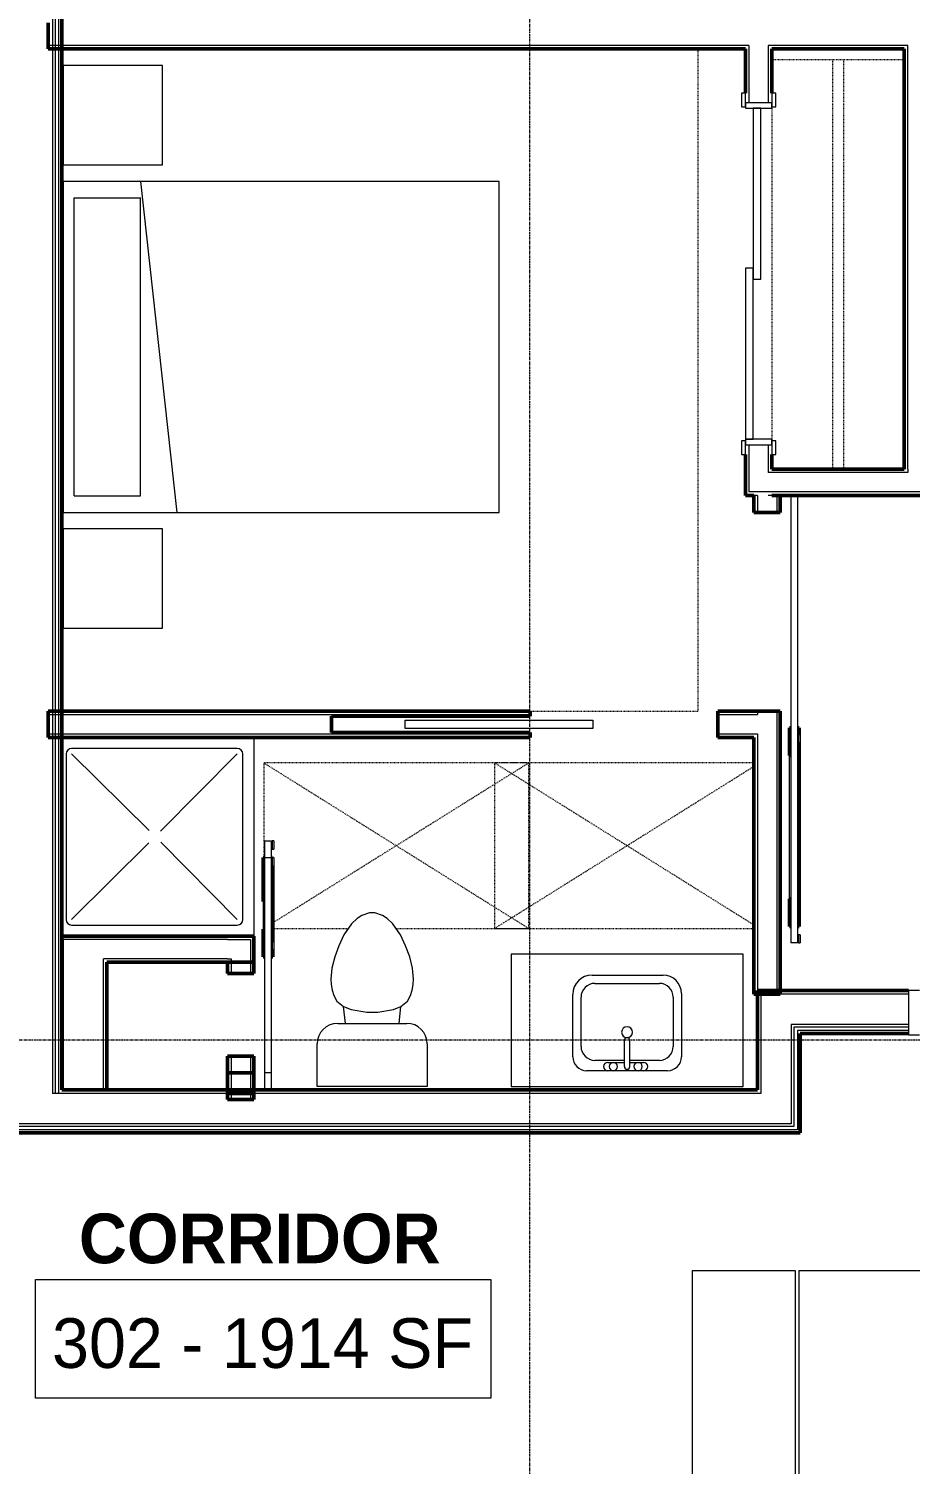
# Model space of a CAD drawing. Header units: inches. Extents: x -4217 to -1814, y 9706 to 12425.
# Drawn here: x -2918.1 to -2758.4, y 10390.3 to 10650.5 of the extents above; entities that cross this region are included whole.
import ezdxf

# ---------------------------------------------------------------- set-up
doc = ezdxf.new("R2010")
doc.units = ezdxf.units.IN
doc.header["$MEASUREMENT"] = 0
doc.linetypes.add('Dash', pattern=[0.25, 0.125, -0.125])
doc.linetypes.add('Grid Line 1_2_', pattern=[0.875, 0.5, -0.125, 0.125, -0.125])
for name, color, linetype, lineweight in [('A-AREA-IDEN', 2, 'Continuous', 9), ('A-DOOR-1', 250, 'Continuous', 9), ('A-DOOR-2', 90, 'Continuous', 20), ('A-DOOR-4', 50, 'Continuous', 13), ('A-DOOR-5', 10, 'Continuous', 50), ('A-DOOR-FRAM', 31, 'Continuous', 20), ('A-DOOR-FRAM-1', 90, 'Continuous', 20), ('A-FLOR', 192, 'Continuous', 13), ('A-GENM-HDLN-1', 250, 'Dash', 9), ('A-WALL', 113, 'Continuous', 13), ('A-WALL-3', 10, 'Continuous', 50), ('A-WALL-4', 50, 'Continuous', 13), ('I-FURN-1', 250, 'Continuous', 9), ('I-FURN-HDLN-1', 250, 'Dash', 9), ('I-WALL-3', 2, 'Continuous', 50), ('P-SANR-FIXT-2', 250, 'Continuous', 9), ('Q-CASE-3', 250, 'Continuous', 9), ('Q-CASE-HDLN-1', 250, 'Dash', 9), ('S-GRID-1', 1, 'Grid Line 1_2_', 9)]:
    doc.layers.add(name, color=color, linetype=linetype, lineweight=lineweight)
doc.styles.add('Century Gothic', font='ufonts.com_century-gothic.ttf', dxfattribs={"height": 9})
doc.styles.add('Century Gothic_B', font='GOTHICB.TTF', dxfattribs={"height": 9})

msp = doc.modelspace()

# ---------------------------------------------------------------- linework, layer by layer
at = {"layer": 'A-AREA-IDEN', "flags": 128}
msp.add_lwpolyline([(-2916.88312, 10423.79666), (-2834.38548, 10423.79666), (-2834.38548, 10402.3006), (-2916.88312, 10402.3006)], close=True, dxfattribs=at)
at = {"layer": 'A-DOOR-1'}
for p, q in [((-2788.99687, 10638.80214), (-2788.99687, 10636.30214)), ((-2788.24687, 10638.80214), (-2788.99687, 10638.80214)), ((-2788.99687, 10636.30214), (-2788.24687, 10636.30214)), ((-2788.24687, 10636.30214), (-2788.24687, 10638.80214)), ((-2783.49687, 10638.80214), (-2783.49687, 10636.30214)), ((-2782.74687, 10638.80214), (-2783.49687, 10638.80214)), ((-2783.49687, 10636.30214), (-2782.74687, 10636.30214)), ((-2782.74687, 10636.30214), (-2782.74687, 10638.80214)), ((-2788.99687, 10575.80214), (-2788.99687, 10573.30214)), ((-2788.24687, 10575.80214), (-2788.99687, 10575.80214)), ((-2788.24687, 10573.30214), (-2788.24687, 10575.80214)), ((-2783.49687, 10575.80214), (-2783.49687, 10573.30214)), ((-2782.74687, 10575.80214), (-2783.49687, 10575.80214)), ((-2782.74687, 10573.30214), (-2782.74687, 10575.80214)), ((-2788.99687, 10573.30214), (-2788.24687, 10573.30214)), ((-2783.49687, 10573.30214), (-2782.74687, 10573.30214))]:
    msp.add_line(p, q, dxfattribs=at)
at = {"layer": 'A-DOOR-2'}
for p, q in [((-2786.87187, 10636.05214), (-2786.87187, 10605.05214)), ((-2785.49687, 10636.05214), (-2786.87187, 10636.05214)), ((-2785.49687, 10605.05214), (-2785.49687, 10636.05214)), ((-2788.24687, 10607.05214), (-2788.24687, 10576.05214)), ((-2786.87187, 10607.05214), (-2788.24687, 10607.05214)), ((-2786.87187, 10576.05214), (-2786.87187, 10607.05214)), ((-2786.87187, 10605.05214), (-2785.49687, 10605.05214)), ((-2788.24687, 10576.05214), (-2786.87187, 10576.05214)), ((-2849.91354, 10523.66611), (-2849.91354, 10525.16611)), ((-2849.91354, 10525.16611), (-2815.91354, 10525.16611)), ((-2815.91354, 10525.16611), (-2815.91354, 10523.66611)), ((-2815.91354, 10523.66611), (-2849.91354, 10523.66611))]:
    msp.add_line(p, q, dxfattribs=at)
at = {"layer": 'A-DOOR-4'}
for p, q in [((-2780.02581, 10565.79111), (-2780.02581, 10484.79111)), ((-2780.02581, 10565.79111), (-2779.40081, 10565.79111)), ((-2779.40081, 10565.79111), (-2778.77581, 10565.79111)), ((-2778.77581, 10484.79111), (-2778.77581, 10565.79111)), ((-2778.67433, 10522.55713), (-2778.34874, 10522.55713)), ((-2778.67433, 10522.55713), (-2778.67433, 10521.05713)), ((-2778.34874, 10522.55713), (-2778.34874, 10521.05713)), ((-2778.34874, 10521.05713), (-2778.67433, 10521.05713)), ((-2780.27581, 10492.79111), (-2780.27581, 10518.79111)), ((-2875.37581, 10503.29111), (-2875.37581, 10458.29111)), ((-2875.37581, 10503.29111), (-2874.75081, 10503.29111)), ((-2874.75081, 10503.29111), (-2874.12581, 10503.29111)), ((-2874.12581, 10458.29111), (-2874.12581, 10503.29111)), ((-2873.69874, 10503.29111), (-2874.02433, 10503.29111)), ((-2874.02433, 10503.29111), (-2874.02433, 10501.79111)), ((-2874.02433, 10501.79111), (-2873.69874, 10501.79111)), ((-2873.69874, 10503.29111), (-2873.69874, 10501.79111)), ((-2875.37581, 10500.29111), (-2875.37581, 10461.29111)), ((-2875.37581, 10500.29111), (-2874.75081, 10500.29111)), ((-2874.75081, 10500.29111), (-2874.12581, 10500.29111)), ((-2874.12581, 10461.29111), (-2874.12581, 10500.29111)), ((-2873.69874, 10500.29111), (-2874.02433, 10500.29111)), ((-2874.02433, 10500.29111), (-2874.02433, 10498.79111)), ((-2874.02433, 10498.79111), (-2873.69874, 10498.79111)), ((-2873.69874, 10500.29111), (-2873.69874, 10498.79111)), ((-2875.62581, 10492.29111), (-2875.62581, 10487.29111)), ((-2875.62581, 10492.29111), (-2875.62581, 10487.29111)), ((-2778.34874, 10486.29111), (-2778.67433, 10486.29111)), ((-2778.67433, 10486.29111), (-2778.67433, 10484.79111)), ((-2778.34874, 10486.29111), (-2778.34874, 10484.79111)), ((-2874.02433, 10485.02508), (-2873.69874, 10485.02508)), ((-2874.02433, 10485.02508), (-2874.02433, 10483.52508)), ((-2874.02433, 10485.02508), (-2873.69874, 10485.02508)), ((-2874.02433, 10485.02508), (-2874.02433, 10483.52508)), ((-2873.69874, 10483.52508), (-2874.02433, 10483.52508)), ((-2873.69874, 10483.52508), (-2874.02433, 10483.52508)), ((-2873.69874, 10485.02508), (-2873.69874, 10483.52508)), ((-2873.69874, 10485.02508), (-2873.69874, 10483.52508)), ((-2779.40081, 10484.79111), (-2780.02581, 10484.79111)), ((-2778.77581, 10484.79111), (-2779.40081, 10484.79111)), ((-2778.67433, 10484.79111), (-2778.34874, 10484.79111)), ((-2874.75081, 10461.29111), (-2875.37581, 10461.29111)), ((-2874.12581, 10461.29111), (-2874.75081, 10461.29111)), ((-2874.75081, 10458.29111), (-2875.37581, 10458.29111)), ((-2874.12581, 10458.29111), (-2874.75081, 10458.29111))]:
    msp.add_line(p, q, dxfattribs=at)
at = {"layer": 'A-DOOR-5'}
for p, q in [((-2780.02581, 10523.79111), (-2780.27581, 10523.79111)), ((-2780.27581, 10523.79111), (-2780.27581, 10518.79111)), ((-2778.52581, 10523.79111), (-2778.77581, 10523.79111)), ((-2778.52581, 10522.55713), (-2778.52581, 10523.79111)), ((-2778.52581, 10487.79111), (-2778.52581, 10521.05713)), ((-2780.27581, 10518.79111), (-2780.02581, 10518.79111)), ((-2875.62581, 10500.29111), (-2875.37581, 10500.29111)), ((-2875.62581, 10495.29111), (-2875.62581, 10500.29111)), ((-2874.12581, 10500.29111), (-2874.02433, 10500.29111)), ((-2873.87581, 10498.79111), (-2873.87581, 10485.02508)), ((-2875.62581, 10497.29111), (-2875.37417, 10497.29111)), ((-2875.62581, 10492.29111), (-2875.62581, 10497.29111)), ((-2874.12581, 10497.29111), (-2873.87581, 10497.29111)), ((-2873.87581, 10497.29111), (-2873.87581, 10485.02508)), ((-2875.37308, 10495.29111), (-2875.62581, 10495.29111)), ((-2875.37144, 10492.29111), (-2875.62581, 10492.29111)), ((-2780.02371, 10492.79111), (-2780.27581, 10492.79111)), ((-2780.27581, 10492.79111), (-2780.27581, 10487.79111)), ((-2875.62581, 10487.29111), (-2875.36871, 10487.29111)), ((-2875.62581, 10482.29111), (-2875.62581, 10487.29111)), ((-2875.62581, 10487.29111), (-2875.36871, 10487.29111)), ((-2875.62581, 10482.29111), (-2875.62581, 10487.29111)), ((-2780.27581, 10487.79111), (-2780.02502, 10487.79111)), ((-2778.77581, 10487.79111), (-2778.52581, 10487.79111)), ((-2873.87581, 10483.52508), (-2873.87581, 10482.29111)), ((-2873.87581, 10483.52508), (-2873.87581, 10482.29111)), ((-2875.37581, 10482.29111), (-2875.62581, 10482.29111)), ((-2875.37581, 10482.29111), (-2875.62581, 10482.29111)), ((-2873.87581, 10482.29111), (-2874.12581, 10482.29111)), ((-2873.87581, 10482.29111), (-2874.12581, 10482.29111))]:
    msp.add_line(p, q, dxfattribs=at)
at = {"layer": 'A-DOOR-FRAM'}
for p, q in [((-2756.72374, 10476.1644), (-2758.72374, 10476.1644)), ((-2758.72374, 10476.1644), (-2758.72374, 10468.1644)), ((-2758.72374, 10468.1644), (-2756.72374, 10468.1644))]:
    msp.add_line(p, q, dxfattribs=at)
at = {"layer": 'A-DOOR-FRAM-1'}
for p, q in [((-2783.49687, 10637.05214), (-2788.24687, 10637.05214)), ((-2788.24687, 10637.05214), (-2788.24687, 10636.05214)), ((-2783.49687, 10636.05214), (-2783.49687, 10637.05214)), ((-2788.24687, 10636.05214), (-2783.49687, 10636.05214)), ((-2788.24687, 10576.05214), (-2788.24687, 10575.05214)), ((-2783.49687, 10576.05214), (-2788.24687, 10576.05214)), ((-2788.24687, 10575.05214), (-2783.49687, 10575.05214)), ((-2783.49687, 10575.05214), (-2783.49687, 10576.05214))]:
    msp.add_line(p, q, dxfattribs=at)
at = {"layer": 'A-FLOR'}
for p, q in [((-2779.19874, 10425.3894), (-2797.89874, 10425.3894)), ((-2797.89874, 10425.3894), (-2797.89874, 10381.1644)), ((-2779.19874, 10363.4144), (-2779.19874, 10425.3894)), ((-2739.92374, 10425.3894), (-2778.57374, 10425.3894)), ((-2778.57374, 10425.3894), (-2778.57374, 10361.4769))]:
    msp.add_line(p, q, dxfattribs=at)
at = {"layer": 'A-GENM-HDLN-1'}
for p, q in [((-2827.52374, 10487.41611), (-2875.52374, 10517.41611)), ((-2827.52374, 10517.41611), (-2875.52374, 10517.41611)), ((-2875.52374, 10517.41611), (-2875.52374, 10500.29111)), ((-2827.52374, 10517.41611), (-2873.87581, 10488.44606)), ((-2786.72374, 10488.05673), (-2833.69874, 10517.41611)), ((-2786.72374, 10517.41611), (-2833.69874, 10517.41611)), ((-2833.69874, 10517.41611), (-2833.69874, 10487.41611)), ((-2786.72374, 10516.77548), (-2833.69874, 10487.41611)), ((-2827.52374, 10487.41611), (-2827.52374, 10517.41611)), ((-2873.87581, 10487.41611), (-2860.19853, 10487.41611)), ((-2851.5531, 10487.41611), (-2827.52374, 10487.41611)), ((-2833.69874, 10487.41611), (-2786.72374, 10487.41611))]:
    msp.add_line(p, q, dxfattribs=at)
at = {"layer": 'A-WALL'}
for p, q in [((-2913.82374, 10843.1394), (-2913.82374, 10457.5394)), ((-2913.32374, 10652.22861), (-2913.32374, 10457.5394)), ((-2912.69874, 10652.22861), (-2912.69874, 10457.5394)), ((-2758.72374, 10475.5394), (-2785.47374, 10475.5394)), ((-2785.47374, 10475.5394), (-2785.47374, 10457.5394)), ((-2758.72374, 10470.0394), (-2779.97374, 10470.0394)), ((-2779.97374, 10470.0394), (-2779.97374, 10452.0394)), ((-2758.72374, 10469.5394), (-2779.47374, 10469.5394)), ((-2779.47374, 10469.5394), (-2779.47374, 10451.5394)), ((-2758.72374, 10468.9144), (-2778.84874, 10468.9144)), ((-2778.84874, 10468.9144), (-2778.84874, 10450.9144)), ((-2785.47374, 10457.5394), (-2913.82374, 10457.5394)), ((-2779.97374, 10452.0394), (-3024.89874, 10452.0394)), ((-2778.84874, 10450.9144), (-3026.02374, 10450.9144)), ((-2779.47374, 10451.5394), (-3025.39874, 10451.5394))]:
    msp.add_line(p, q, dxfattribs=at)
at = {"layer": 'A-WALL-3'}
for p, q in [((-2914.57374, 10651.54111), (-2914.57374, 10646.79111)), ((-2914.57374, 10646.79111), (-2788.24687, 10646.79111)), ((-2788.24687, 10646.79111), (-2788.24687, 10638.80214)), ((-2783.49687, 10638.80214), (-2783.49687, 10646.79111)), ((-2783.49687, 10646.79111), (-2759.47374, 10646.79111)), ((-2759.47374, 10646.79111), (-2759.47374, 10570.64297)), ((-2788.24687, 10573.30214), (-2788.24687, 10565.89297)), ((-2783.49687, 10570.64297), (-2783.49687, 10573.30214)), ((-2759.47374, 10570.64297), (-2783.49687, 10570.64297)), ((-2788.24687, 10565.89297), (-2787.62187, 10565.89297)), ((-2787.62187, 10565.89297), (-2786.72374, 10565.89297)), ((-2786.72374, 10565.89297), (-2786.72374, 10562.79111)), ((-2781.97374, 10565.89297), (-2783.49687, 10565.89297)), ((-2783.49687, 10565.89297), (-2754.72374, 10565.89297)), ((-2781.97374, 10562.79111), (-2781.97374, 10565.89297)), ((-2786.72374, 10562.79111), (-2781.97374, 10562.79111)), ((-2827.24687, 10526.79111), (-2914.57374, 10526.79111)), ((-2914.57374, 10526.79111), (-2914.57374, 10522.04111)), ((-2863.24687, 10522.91611), (-2863.24687, 10525.91611)), ((-2863.24687, 10525.91611), (-2827.24687, 10525.91611)), ((-2827.24687, 10525.91611), (-2827.24687, 10526.79111)), ((-2786.72374, 10526.79111), (-2793.24687, 10526.79111)), ((-2793.24687, 10526.79111), (-2793.24687, 10522.04111)), ((-2781.97374, 10526.79111), (-2786.72374, 10526.79111)), ((-2781.97374, 10475.51797), (-2781.97374, 10526.79111)), ((-2914.57374, 10522.04111), (-2827.24687, 10522.04111)), ((-2827.24687, 10522.91611), (-2863.24687, 10522.91611)), ((-2827.24687, 10522.04111), (-2827.24687, 10522.91611)), ((-2793.24687, 10522.04111), (-2786.72374, 10522.04111)), ((-2786.72374, 10522.04111), (-2786.72374, 10475.51797)), ((-2882.07374, 10486.04111), (-2912.07374, 10486.04111)), ((-2912.07374, 10486.04111), (-2912.07374, 10485.41611)), ((-2912.07374, 10485.41611), (-2912.07374, 10481.29111)), ((-2877.94874, 10486.04111), (-2882.07374, 10486.04111)), ((-2877.32374, 10486.04111), (-2877.94874, 10486.04111)), ((-2877.32374, 10479.29111), (-2877.32374, 10486.04111)), ((-2912.07374, 10481.29111), (-2912.07374, 10458.15522)), ((-2903.94874, 10481.29111), (-2882.07374, 10481.29111)), ((-2903.94874, 10458.15522), (-2903.94874, 10481.29111)), ((-2877.32374, 10481.29111), (-2882.07374, 10481.29111)), ((-2882.07374, 10481.29111), (-2882.07374, 10479.29111)), ((-2882.07374, 10481.29111), (-2882.07374, 10479.29111)), ((-2877.32374, 10479.29111), (-2877.32374, 10481.29111)), ((-2882.07374, 10479.29111), (-2877.32374, 10479.29111)), ((-2882.07374, 10479.29111), (-2877.32374, 10479.29111)), ((-2786.72374, 10475.51797), (-2781.97374, 10475.51797)), ((-2877.32374, 10464.29111), (-2882.07374, 10464.29111)), ((-2882.07374, 10464.29111), (-2882.07374, 10456.40522)), ((-2877.32374, 10456.40522), (-2877.32374, 10464.29111)), ((-2877.32374, 10461.29111), (-2882.07374, 10461.29111)), ((-2882.07374, 10461.29111), (-2882.07374, 10457.53022)), ((-2877.32374, 10457.53022), (-2877.32374, 10461.29111)), ((-2912.07374, 10458.15522), (-2903.94874, 10458.15522)), ((-2882.07374, 10457.53022), (-2877.32374, 10457.53022)), ((-2882.07374, 10456.40522), (-2877.32374, 10456.40522))]:
    msp.add_line(p, q, dxfattribs=at)
at = {"layer": 'A-WALL-4'}
for p, q in [((-2787.62187, 10647.41611), (-2914.57374, 10647.41611)), ((-2787.62187, 10647.41611), (-2787.62187, 10646.79111)), ((-2787.62187, 10646.79111), (-2787.62187, 10637.05214)), ((-2784.12187, 10647.41611), (-2784.12187, 10646.79111)), ((-2759.47374, 10647.41611), (-2784.12187, 10647.41611)), ((-2784.12187, 10646.79111), (-2784.12187, 10637.05214)), ((-2758.84874, 10647.41611), (-2759.47374, 10647.41611)), ((-2758.84874, 10570.64297), (-2758.84874, 10647.41611)), ((-2787.62187, 10575.05214), (-2787.62187, 10566.51797)), ((-2784.12187, 10575.05214), (-2784.12187, 10570.01797)), ((-2783.49687, 10570.01797), (-2784.12187, 10570.01797)), ((-2758.84874, 10570.01797), (-2783.49687, 10570.01797)), ((-2758.84874, 10570.64297), (-2758.84874, 10570.01797)), ((-2784.12187, 10566.51797), (-2787.62187, 10566.51797)), ((-2783.49687, 10566.51797), (-2784.12187, 10566.51797)), ((-2755.34874, 10566.51797), (-2783.49687, 10566.51797)), ((-2786.09874, 10565.89297), (-2786.72374, 10565.89297)), ((-2786.09874, 10565.89297), (-2786.09874, 10562.79111)), ((-2783.49687, 10565.89297), (-2784.12187, 10565.89297)), ((-2782.59874, 10565.89297), (-2782.59874, 10562.79111)), ((-2914.57374, 10526.16611), (-2827.24687, 10526.16611)), ((-2793.24687, 10526.16611), (-2786.72374, 10526.16611)), ((-2786.72374, 10526.16611), (-2786.09874, 10526.16611)), ((-2786.09874, 10526.79111), (-2786.09874, 10526.16611)), ((-2782.59874, 10526.79111), (-2782.59874, 10475.51797)), ((-2914.57374, 10522.66611), (-2827.24687, 10522.66611)), ((-2793.24687, 10522.66611), (-2786.72374, 10522.66611)), ((-2786.72374, 10522.66611), (-2786.09874, 10522.66611)), ((-2786.09874, 10522.66611), (-2786.09874, 10475.51797)), ((-2911.82374, 10485.41611), (-2912.07374, 10485.41611)), ((-2912.07374, 10485.41611), (-2911.82374, 10485.41611)), ((-2882.07374, 10485.41611), (-2911.82374, 10485.41611)), ((-2911.82374, 10481.91611), (-2911.82374, 10485.41611)), ((-2882.07374, 10485.41611), (-2881.44874, 10485.41611)), ((-2881.44874, 10485.41611), (-2877.94874, 10485.41611)), ((-2877.94874, 10485.41611), (-2877.94874, 10479.29111)), ((-2911.82374, 10481.29111), (-2911.82374, 10481.91611)), ((-2911.82374, 10458.15522), (-2911.82374, 10481.29111)), ((-2882.07374, 10481.91611), (-2904.57374, 10481.91611)), ((-2904.57374, 10481.29111), (-2904.57374, 10481.91611)), ((-2904.57374, 10458.15522), (-2904.57374, 10481.29111)), ((-2882.07374, 10481.91611), (-2881.44874, 10481.91611)), ((-2881.44874, 10481.91611), (-2881.44874, 10479.29111)), ((-2881.44874, 10481.29111), (-2881.44874, 10479.29111)), ((-2877.94874, 10481.29111), (-2877.94874, 10479.29111)), ((-2881.44874, 10464.29111), (-2881.44874, 10456.40522)), ((-2877.94874, 10464.29111), (-2877.94874, 10456.40522)), ((-2881.44874, 10461.29111), (-2881.44874, 10457.53022)), ((-2877.94874, 10461.29111), (-2877.94874, 10457.53022))]:
    msp.add_line(p, q, dxfattribs=at)
at = {"layer": 'I-FURN-1'}
for p, q in [((-2911.84899, 10643.79111), (-2911.84899, 10625.79111)), ((-2893.84899, 10643.79111), (-2911.84899, 10643.79111)), ((-2893.84899, 10625.79111), (-2893.84899, 10643.79111)), ((-2911.84899, 10625.79111), (-2893.84899, 10625.79111)), ((-2911.84899, 10622.79111), (-2911.84899, 10562.79111)), ((-2832.84899, 10622.79111), (-2911.84899, 10622.79111)), ((-2897.84899, 10622.79111), (-2891.26937, 10562.79111)), ((-2832.84899, 10562.79111), (-2832.84899, 10622.79111)), ((-2909.84899, 10619.79111), (-2897.84899, 10619.79111)), ((-2909.84899, 10565.79111), (-2909.84899, 10619.79111)), ((-2897.84899, 10565.79111), (-2897.84899, 10619.79111)), ((-2909.84899, 10565.79111), (-2897.84899, 10565.79111)), ((-2911.84899, 10562.79111), (-2832.84899, 10562.79111)), ((-2911.84899, 10559.85927), (-2911.84899, 10541.85927)), ((-2893.84899, 10559.85927), (-2911.84899, 10559.85927)), ((-2893.84899, 10541.85927), (-2893.84899, 10559.85927)), ((-2911.84899, 10541.85927), (-2893.84899, 10541.85927))]:
    msp.add_line(p, q, dxfattribs=at)
at = {"layer": 'I-FURN-HDLN-1'}
for p, q in [((-2796.84899, 10526.79111), (-2796.84899, 10646.79111)), ((-2827.24687, 10526.79111), (-2796.84899, 10526.79111))]:
    msp.add_line(p, q, dxfattribs=at)
at = {"layer": 'I-WALL-3'}
for p, q in [((-2912.07374, 10458.1644), (-2912.07374, 10652.22861)), ((-2758.72374, 10476.1644), (-2786.09874, 10476.1644)), ((-2786.09874, 10476.1644), (-2786.09874, 10458.1644)), ((-2778.34874, 10468.4144), (-2758.72374, 10468.4144)), ((-2778.34874, 10450.4144), (-2778.34874, 10468.4144)), ((-2786.09874, 10458.1644), (-2912.07374, 10458.1644)), ((-3026.52374, 10450.4144), (-2778.34874, 10450.4144))]:
    msp.add_line(p, q, dxfattribs=at)
at = {"layer": 'P-SANR-FIXT-2'}
for p, q in [((-2877.32374, 10522.04111), (-2877.32374, 10486.04111)), ((-2880.32374, 10520.04111), (-2910.32374, 10520.04111)), ((-2911.32374, 10519.04111), (-2911.32374, 10489.04111)), ((-2896.29555, 10505.18372), (-2910.32374, 10519.04111)), ((-2894.20812, 10505.04381), (-2880.32374, 10519.04111)), ((-2879.32374, 10489.04111), (-2879.32374, 10519.04111)), ((-2896.33425, 10502.93257), (-2910.32374, 10489.04111)), ((-2894.19152, 10503.05719), (-2880.32374, 10489.04111)), ((-2910.32374, 10488.04111), (-2880.32374, 10488.04111)), ((-2859.61558, 10488.25644), (-2861.00301, 10486.25644)), ((-2858.61558, 10489.25644), (-2859.61558, 10488.25644)), ((-2857.74955, 10489.75644), (-2858.61558, 10489.25644)), ((-2856.37581, 10490.25644), (-2857.74955, 10489.75644)), ((-2855.37581, 10490.25644), (-2856.37581, 10490.25644)), ((-2854.00207, 10489.75644), (-2855.37581, 10490.25644)), ((-2853.13605, 10489.25644), (-2854.00207, 10489.75644)), ((-2852.13605, 10488.25644), (-2853.13605, 10489.25644)), ((-2850.74862, 10486.25644), (-2852.13605, 10488.25644)), ((-2861.00301, 10486.25644), (-2861.93562, 10484.25644)), ((-2849.816, 10484.25644), (-2850.74862, 10486.25644)), ((-2861.93562, 10484.25644), (-2862.66356, 10482.25644)), ((-2849.08806, 10482.25644), (-2849.816, 10484.25644)), ((-2863.2015, 10480.24883), (-2863.37581, 10478.25644)), ((-2862.66356, 10482.25644), (-2863.2015, 10480.24883)), ((-2848.55012, 10480.24883), (-2849.08806, 10482.25644)), ((-2848.37581, 10478.25644), (-2848.55012, 10480.24883)), ((-2863.37581, 10478.25644), (-2863.28866, 10477.26024)), ((-2848.46297, 10477.26024), (-2848.37581, 10478.25644)), ((-2816.04126, 10478.97805), (-2803.17709, 10478.97805)), ((-2816.04126, 10478.97805), (-2803.17709, 10478.97805)), ((-2863.28866, 10477.26024), (-2863.11166, 10476.25644)), ((-2863.11166, 10476.25644), (-2862.84371, 10475.25644)), ((-2862.84371, 10475.25644), (-2862.27694, 10474.25644)), ((-2849.47468, 10474.25644), (-2848.90791, 10475.25644)), ((-2848.90791, 10475.25644), (-2848.63997, 10476.25644)), ((-2848.63997, 10476.25644), (-2848.46297, 10477.26024)), ((-2819.54126, 10464.15522), (-2819.54126, 10475.47805)), ((-2819.54126, 10464.15522), (-2819.54126, 10475.47805)), ((-2818.04126, 10466.03022), (-2818.04126, 10474.97805)), ((-2815.54126, 10477.47805), (-2803.85622, 10477.47805)), ((-2801.35622, 10474.97805), (-2801.35622, 10466.03022)), ((-2799.85622, 10475.65718), (-2799.85622, 10464.15522)), ((-2799.85622, 10475.65718), (-2799.85622, 10464.15522)), ((-2862.27694, 10474.25644), (-2861.08519, 10473.25644)), ((-2861.08519, 10473.25644), (-2859.71145, 10472.75644)), ((-2860.73747, 10470.23266), (-2861.08519, 10473.25644)), ((-2859.71145, 10472.75644), (-2856.87581, 10472.25644)), ((-2854.87581, 10472.25644), (-2852.04017, 10472.75644)), ((-2852.04017, 10472.75644), (-2850.66643, 10473.25644)), ((-2851.01415, 10470.23266), (-2850.66643, 10473.25644)), ((-2850.66643, 10473.25644), (-2849.47468, 10474.25644)), ((-2862.12581, 10470.23266), (-2849.62581, 10470.23266)), ((-2856.87581, 10472.25644), (-2854.87581, 10472.25644)), ((-2810.19874, 10462.41902), (-2810.19874, 10467.15737)), ((-2809.19874, 10462.41902), (-2809.19874, 10467.15737)), ((-2865.85203, 10458.78022), (-2865.85203, 10466.50644)), ((-2845.89959, 10466.50644), (-2845.89959, 10458.78022)), ((-2810.19874, 10463.53022), (-2815.54126, 10463.53022)), ((-2813.19874, 10463.15522), (-2810.19874, 10463.15522)), ((-2803.85622, 10463.53022), (-2809.19874, 10463.53022)), ((-2809.19874, 10463.15522), (-2806.69874, 10463.15522)), ((-2802.35622, 10461.65522), (-2817.04126, 10461.65522)), ((-2802.35622, 10461.65522), (-2817.04126, 10461.65522)), ((-2806.69874, 10461.65522), (-2813.19874, 10461.65522)), ((-2845.89959, 10458.78022), (-2865.85203, 10458.78022))]:
    msp.add_line(p, q, dxfattribs=at)
for centre, radius, start, end in [((-2910.32374, 10519.04111), 1, 90, 180), ((-2880.32374, 10519.04111), 1, 0, 90), ((-2910.32374, 10489.04111), 1, 180, 270), ((-2880.32374, 10489.04111), 1, 270, 0), ((-2816.04126, 10475.47805), 3.5, 90, 180), ((-2816.04126, 10475.47805), 3.5, 90, 180), ((-2803.17709, 10475.65718), 3.32087, 0, 90), ((-2803.17709, 10475.65718), 3.32087, 0, 90), ((-2815.54126, 10474.97805), 2.5, 90, 180), ((-2803.85622, 10474.97805), 2.5, 0, 90), ((-2862.12581, 10466.50644), 3.72622, 90, 180), ((-2849.62581, 10466.50644), 3.72622, 0, 90), ((-2809.69874, 10468.62256), 1, 0, 180), ((-2809.69874, 10468.62256), 1, 180, 0), ((-2809.69874, 10467.15737), 0.5, 0, 180), ((-2815.54126, 10466.03022), 2.5, 180, 270), ((-2803.85622, 10466.03022), 2.5, 270, 0), ((-2817.04126, 10464.15522), 2.5, 180, 270), ((-2817.04126, 10464.15522), 2.5, 180, 270), ((-2813.19874, 10462.40522), 0.75, 90, 270), ((-2812.19874, 10462.40522), 0.75, 0, 180), ((-2812.19874, 10462.40522), 0.75, 180, 0), ((-2809.69874, 10462.41902), 0.5, 180, 0), ((-2807.69874, 10462.40522), 0.75, 0, 180), ((-2807.69874, 10462.40522), 0.75, 180, 0), ((-2806.69874, 10462.40522), 0.75, 270, 90), ((-2802.35622, 10464.15522), 2.5, 270, 0), ((-2802.35622, 10464.15522), 2.5, 270, 0)]:
    msp.add_arc(centre, radius, start, end, dxfattribs=at)
at = {"layer": 'Q-CASE-3'}
for p, q in [((-2788.69874, 10482.78022), (-2830.69874, 10482.78022)), ((-2830.69874, 10482.78022), (-2830.69874, 10458.78022)), ((-2788.69874, 10458.78022), (-2788.69874, 10482.78022)), ((-2830.69874, 10458.78022), (-2788.69874, 10458.78022))]:
    msp.add_line(p, q, dxfattribs=at)
at = {"layer": 'Q-CASE-HDLN-1'}
for p, q in [((-2759.47374, 10644.80214), (-2783.47374, 10644.80214)), ((-2783.47374, 10644.80214), (-2783.47374, 10638.80214)), ((-2772.47374, 10644.80214), (-2772.47374, 10570.64297)), ((-2770.47374, 10644.80214), (-2770.47374, 10570.64297)), ((-2759.47374, 10570.64297), (-2759.47374, 10644.80214)), ((-2783.47374, 10636.30214), (-2783.47374, 10575.80214)), ((-2783.47374, 10573.30214), (-2783.47374, 10570.64297)), ((-2783.47374, 10570.64297), (-2759.47374, 10570.64297))]:
    msp.add_line(p, q, dxfattribs=at)
at = {"layer": 'S-GRID-1'}
for p, q in [((-2827.32374, 9836.17969), (-2827.32374, 12376.79045)), ((-1814.20638, 10467.1894), (-4168.71446, 10467.1894))]:
    msp.add_line(p, q, dxfattribs=at)

# ---------------------------------------------------------------- texts
at = {"layer": 'A-AREA-IDEN', "char_height": 9, "attachment_point": 1}
for s, insert, width, style in [('CORRIDOR', (-2909.00753, 10435.76481), 80.598, 'Century Gothic_B'), ('302 - 1914 SF', (-2913.88312, 10416.79666), 92.415, 'Century Gothic')]:
    msp.add_mtext(s, dxfattribs=dict(at, insert=insert, width=width, style=style))

doc.saveas('drawing.dxf')
